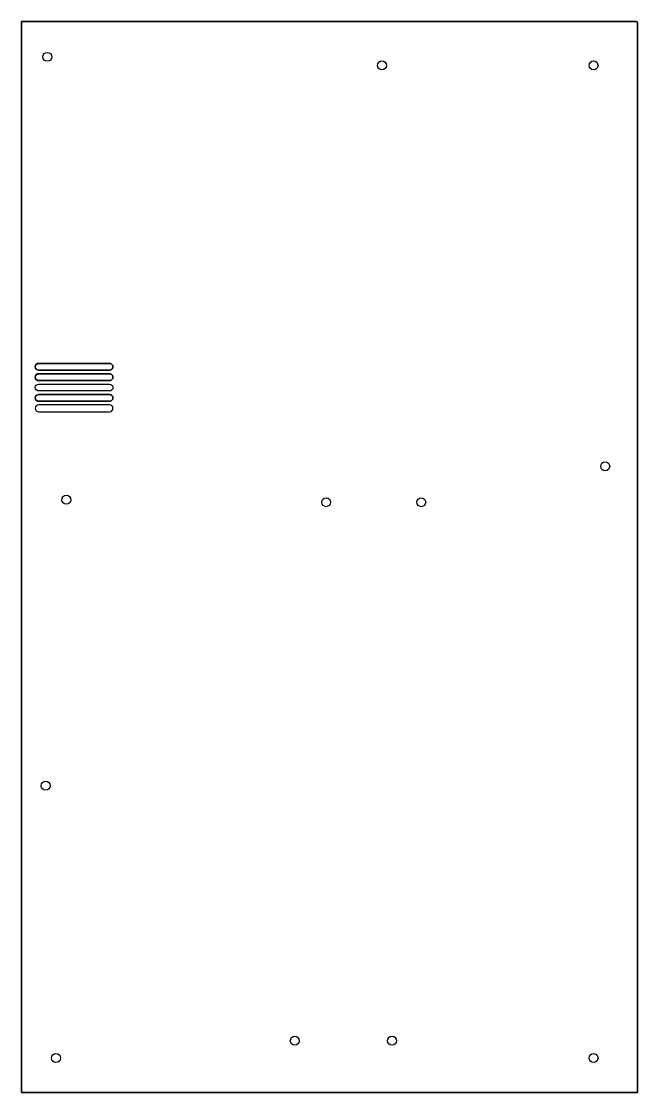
# Model space of a CAD drawing. Header units: millimetres. Extents: x -174 to 183, y -317 to 303.
import ezdxf

# ---------------------------------------------------------------- set-up
doc = ezdxf.new("R2010")
doc.units = ezdxf.units.MM
doc.layers.get('0').update_dxf_attribs({"linetype": 'CONTINUOUS'})

msp = doc.modelspace()

# ---------------------------------------------------------------- linework, layer by layer
for points in [[(-174.15, -316.9), (-174.15, 303.4), (181.5, 303.4, -0.414214), (182.5, 302.4), (182.5, -316.9)], [(181.5, 303.4), (-174.15, 303.4), (-174.15, -316.9), (182.5, -316.9), (182.5, 302.4, 0.414214)], [(-164.15, 101.4), (-123.15, 101.4, 1), (-123.15, 105.4), (-164.15, 105.4, 1)], [(-123.15, 105.4, -1), (-123.15, 101.4), (-164.15, 101.4, -1), (-164.15, 105.4)], [(-164.15, 95.4), (-123.15, 95.4, 1), (-123.15, 99.4), (-164.15, 99.4, 1)], [(-123.15, 99.4, -1), (-123.15, 95.4), (-164.15, 95.4, -1), (-164.15, 99.4)], [(-164.15, 89.4, -1), (-164.15, 93.4), (-123.15, 93.4, -1), (-123.15, 89.4)], [(-123.15, 93.4, -1), (-123.15, 89.4), (-164.15, 89.4, -1), (-164.15, 93.4)], [(-164.15, 83.4), (-123.15, 83.4, 1), (-123.15, 87.4), (-164.15, 87.4, 1)], [(-123.15, 87.4, -1), (-123.15, 83.4), (-164.15, 83.4, -1), (-164.15, 87.4)], [(-164.15, 77.4), (-123.15, 77.4, 1), (-123.15, 81.4), (-164.15, 81.4, 1)], [(-164.15, 77.4), (-123.15, 77.4, 1), (-123.15, 81.4), (-164.15, 81.4, 1)]]:
    msp.add_lwpolyline(points, format="xyb", close=True)
for centre in [(-159.15, 282.9), (-159.15, 282.9), (34.5, 277.9), (34.5, 277.9), (157, 277.9), (157, 277.9), (163.75, 45.75), (163.75, 45.75), (-148.15, 26.4), (-148.15, 26.4), (2.25, 25), (2.25, 25), (57.25, 25), (57.25, 25), (-160.15, -139.2), (-160.15, -139.2), (-15.9, -286.9), (-15.9, -286.9), (40.4, -286.9), (40.4, -286.9), (-154.15, -296.9), (-154.15, -296.9), (157, -296.9), (157, -296.9)]:
    msp.add_circle(centre, 2.6)

doc.saveas('drawing.dxf')
